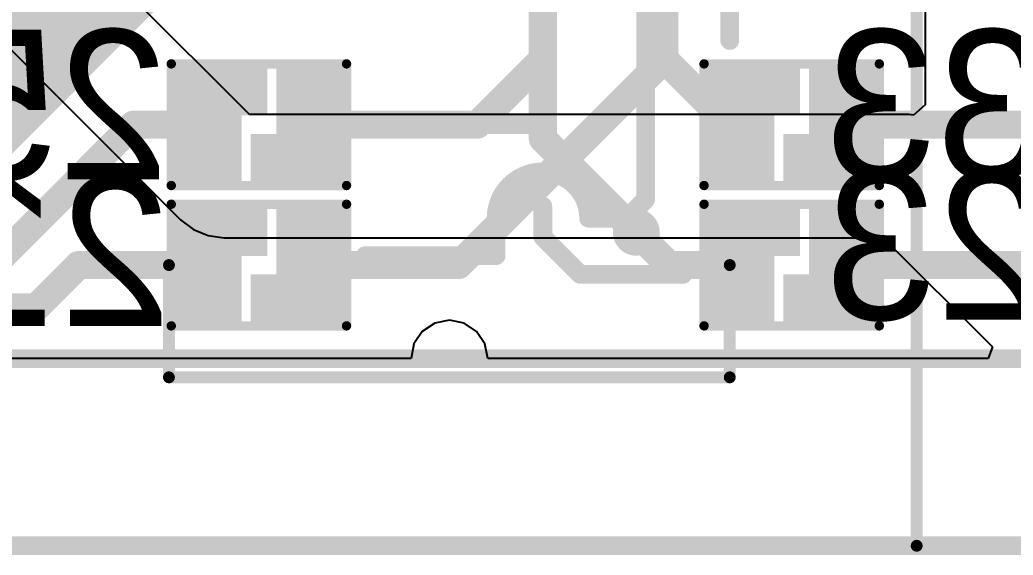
# Model space of a CAD drawing. Extents: x -35.4 to 28.3, y -0.1 to 87.5.
# Drawn here: x -12.59 to -1.97, y -0.1 to 5.62 of the extents above; entities that cross this region are included whole.
import ezdxf

# ---------------------------------------------------------------- set-up
doc = ezdxf.new("R2010")
doc.units = 0
doc.layers.get('0').update_dxf_attribs({"linetype": 'CONTINUOUS'})
for name, color, linetype in [('BOTTOMLAYER', 5, 'CONTINUOUS'), ('BOTTOMOVERLAY', 54, 'CONTINUOUS'), ('BOTTOMPASTE', 16, 'CONTINUOUS'), ('BOTTOMSOLDER', 6, 'CONTINUOUS'), ('CONNECTLAYER', 7, 'CONTINUOUS'), ('MECHANICAL1', 6, 'CONTINUOUS'), ('MULTILAYER', 9, 'CONTINUOUS'), ('PADHOLELAYER', 156, 'CONTINUOUS'), ('TOPLAYER', 1, 'CONTINUOUS'), ('TOPOVERLAY', 2, 'CONTINUOUS'), ('TOPSOLDER', 216, 'CONTINUOUS'), ('VIAHOLELAYER', 16, 'CONTINUOUS')]:
    doc.layers.add(name, color=color, linetype=linetype)

# ---------------------------------------------------------------- blocks, each defined once
blk = doc.blocks.new('G_____1')
at = {"layer": 'BOTTOMLAYER'}
for points, const_width in [([(-6.724995439999999, 3.34999584, 1), (-6.374998679999999, 3.34999584, 1)], 0.3499993), ([(-6.024996839999999, 3.34999584, 1), (-5.675000079999999, 3.34999584, 1)], 0.3499993), ([(-6.724995439999999, 2.64999724, 1), (-6.374998679999999, 2.64999724, 1)], 0.3499993), ([(-6.024996839999999, 2.64999724, 1), (-5.675000079999999, 2.64999724, 1)], 0.3499993), ([(-6.724995439999999, 1.34999984, 1), (-6.374998679999999, 1.34999984, 1)], 0.3499993), ([(-6.024996839999999, 1.34999984, 1), (-5.675000079999999, 1.34999984, 1)], 0.3499993), ([(-6.724995439999999, 0.65000124, 1), (-6.374998679999999, 0.65000124, 1)], 0.3499993), ([(-6.024996839999999, 0.65000124, 1), (-5.675000079999999, 0.65000124, 1)], 0.3499993), ([(-6.5499996, -3.00000162, 1), (-5.850001, -3.00000162, 1)], 0.6999985999999999)]:
    blk.add_lwpolyline(points, format="xyb", close=True, dxfattribs=dict(at, const_width=const_width))
for points in [[(-5.849998459999999, 3.69999514), (-6.549997059999999, 3.69999514), (-5.849998459999999, 2.29999794), (-6.549997059999999, 2.29999794)], [(-5.49999916, 3.34999584), (-6.899996359999999, 3.34999584), (-5.49999916, 2.64999724), (-6.899996359999999, 2.64999724)], [(-5.849998459999999, 1.69999914), (-6.549997059999999, 1.69999914), (-5.849998459999999, 0.30000194), (-6.549997059999999, 0.30000194)], [(-5.49999916, 1.34999984), (-6.899996359999999, 1.34999984), (-5.49999916, 0.65000124), (-6.899996359999999, 0.65000124)], [(-5.49999916, -0.30000194), (-6.899996359999999, -0.30000194), (-5.49999916, -1.69999914), (-6.899996359999999, -1.69999914)]]:
    blk.add_solid(points, dxfattribs=at)
at = {"layer": 'BOTTOMSOLDER'}
for points, const_width in [([(-6.77579544, 3.34999584, 1), (-6.324198679999999, 3.34999584, 1)], 0.4515993), ([(-6.07579684, 3.34999584, 1), (-5.62420008, 3.34999584, 1)], 0.4515993), ([(-6.77579544, 2.64999724, 1), (-6.324198679999999, 2.64999724, 1)], 0.4515993), ([(-6.07579684, 2.64999724, 1), (-5.62420008, 2.64999724, 1)], 0.4515993), ([(-6.77579544, 1.34999984, 1), (-6.324198679999999, 1.34999984, 1)], 0.4515993), ([(-6.07579684, 1.34999984, 1), (-5.62420008, 1.34999984, 1)], 0.4515993), ([(-6.77579544, 0.65000124, 1), (-6.324198679999999, 0.65000124, 1)], 0.4515993), ([(-6.07579684, 0.65000124, 1), (-5.62420008, 0.65000124, 1)], 0.4515993), ([(-6.600799599999999, -3.00000162, 1), (-5.799200999999999, -3.00000162, 1)], 0.8015985999999998)]:
    blk.add_lwpolyline(points, format="xyb", close=True, dxfattribs=dict(at, const_width=const_width))
for points in [[(-5.849998459999999, 3.80159514), (-6.549997059999999, 3.80159514), (-5.849998459999999, 2.19839794), (-6.549997059999999, 2.19839794)], [(-5.39839916, 3.34999584), (-7.00159636, 3.34999584), (-5.39839916, 2.64999724), (-7.00159636, 2.64999724)], [(-5.849998459999999, 1.80159914), (-6.549997059999999, 1.80159914), (-5.849998459999999, 0.19840194), (-6.549997059999999, 0.19840194)], [(-5.39839916, 1.34999984), (-7.00159636, 1.34999984), (-5.39839916, 0.65000124), (-7.00159636, 0.65000124)], [(-5.39839916, -0.19840194), (-7.00159636, -0.19840194), (-5.39839916, -1.80159914), (-7.00159636, -1.80159914)]]:
    blk.add_solid(points, dxfattribs=at)
at = {"layer": 'MULTILAYER'}
for points, const_width in [([(-6.724995439999999, 3.34999584, 1), (-6.374998679999999, 3.34999584, 1)], 0.3499993), ([(-6.024996839999999, 3.34999584, 1), (-5.675000079999999, 3.34999584, 1)], 0.3499993), ([(-6.724995439999999, 2.64999724, 1), (-6.374998679999999, 2.64999724, 1)], 0.3499993), ([(-6.024996839999999, 2.64999724, 1), (-5.675000079999999, 2.64999724, 1)], 0.3499993), ([(-6.724995439999999, 1.34999984, 1), (-6.374998679999999, 1.34999984, 1)], 0.3499993), ([(-6.024996839999999, 1.34999984, 1), (-5.675000079999999, 1.34999984, 1)], 0.3499993), ([(-6.724995439999999, 0.65000124, 1), (-6.374998679999999, 0.65000124, 1)], 0.3499993), ([(-6.024996839999999, 0.65000124, 1), (-5.675000079999999, 0.65000124, 1)], 0.3499993), ([(-6.5499996, -3.00000162, 1), (-5.850001, -3.00000162, 1)], 0.6999985999999999)]:
    blk.add_lwpolyline(points, format="xyb", close=True, dxfattribs=dict(at, const_width=const_width))
for points in [[(-5.849998459999999, 3.69999514), (-6.549997059999999, 3.69999514), (-5.849998459999999, 2.29999794), (-6.549997059999999, 2.29999794)], [(-5.49999916, 3.34999584), (-6.899996359999999, 3.34999584), (-5.49999916, 2.64999724), (-6.899996359999999, 2.64999724)], [(-5.849998459999999, 1.69999914), (-6.549997059999999, 1.69999914), (-5.849998459999999, 0.30000194), (-6.549997059999999, 0.30000194)], [(-5.49999916, 1.34999984), (-6.899996359999999, 1.34999984), (-5.49999916, 0.65000124), (-6.899996359999999, 0.65000124)], [(-5.49999916, -0.30000194), (-6.899996359999999, -0.30000194), (-5.49999916, -1.69999914), (-6.899996359999999, -1.69999914)]]:
    blk.add_solid(points, dxfattribs=at)
at = {"layer": 'PADHOLELAYER'}
for points, const_width in [([(-6.3624968, 2.99999654, 1), (-6.03749872, 2.99999654, 1)], 0.32500062), ([(-6.374998679999999, 1.00000054, 1), (-6.024996839999999, 1.00000054, 1)], 0.3499993), ([(-6.374998679999999, -1.00000054, 1), (-6.024996839999999, -1.00000054, 1)], 0.3499993), ([(-6.362499339999999, -3.00000162, 1), (-6.037501259999999, -3.00000162, 1)], 0.32500062)]:
    blk.add_lwpolyline(points, format="xyb", close=True, dxfattribs=dict(at, const_width=const_width))
at = {"layer": 'TOPLAYER'}
for points, const_width in [([(-6.724995439999999, 3.34999584, 1), (-6.374998679999999, 3.34999584, 1)], 0.3499993), ([(-6.024996839999999, 3.34999584, 1), (-5.675000079999999, 3.34999584, 1)], 0.3499993), ([(-6.724995439999999, 2.64999724, 1), (-6.374998679999999, 2.64999724, 1)], 0.3499993), ([(-6.024996839999999, 2.64999724, 1), (-5.675000079999999, 2.64999724, 1)], 0.3499993), ([(-6.724995439999999, 1.34999984, 1), (-6.374998679999999, 1.34999984, 1)], 0.3499993), ([(-6.024996839999999, 1.34999984, 1), (-5.675000079999999, 1.34999984, 1)], 0.3499993), ([(-6.724995439999999, 0.65000124, 1), (-6.374998679999999, 0.65000124, 1)], 0.3499993), ([(-6.024996839999999, 0.65000124, 1), (-5.675000079999999, 0.65000124, 1)], 0.3499993), ([(-6.5499996, -3.00000162, 1), (-5.850001, -3.00000162, 1)], 0.6999985999999999)]:
    blk.add_lwpolyline(points, format="xyb", close=True, dxfattribs=dict(at, const_width=const_width))
for points in [[(-5.849998459999999, 3.69999514), (-6.549997059999999, 3.69999514), (-5.849998459999999, 2.29999794), (-6.549997059999999, 2.29999794)], [(-5.49999916, 3.34999584), (-6.899996359999999, 3.34999584), (-5.49999916, 2.64999724), (-6.899996359999999, 2.64999724)], [(-5.849998459999999, 1.69999914), (-6.549997059999999, 1.69999914), (-5.849998459999999, 0.30000194), (-6.549997059999999, 0.30000194)], [(-5.49999916, 1.34999984), (-6.899996359999999, 1.34999984), (-5.49999916, 0.65000124), (-6.899996359999999, 0.65000124)], [(-5.49999916, -0.30000194), (-6.899996359999999, -0.30000194), (-5.49999916, -1.69999914), (-6.899996359999999, -1.69999914)]]:
    blk.add_solid(points, dxfattribs=at)
at = {"layer": 'TOPOVERLAY', "const_width": 0.127}
for points in [[(-7.470010459999999, 5.00000016), (1.7999964, 5.0000027)], [(-7.470000299999999, -4.99999762), (-7.470010459999999, 5.00000016)], [(1.79999894, -5.0000027), (1.7999964, 5.0000027)], [(-1.20000014, 2.99999908), (-2.54e-06, 3.00000162)], [(0, -2.99999908), (-2.54e-06, 3.00000162)], [(0, -2.99999908), (-1.20000014, -2.99999908)], [(1.79999894, -5.0000027), (-7.470000299999999, -4.99999762)]]:
    blk.add_lwpolyline(points, dxfattribs=at)
at = {"layer": 'TOPOVERLAY', "const_width": 0.0635}
for points in [[(-7.50176046, 5.00000016, 1), (-7.43826046, 5.00000016, 1)], [(-7.50176046, 5.00000016, 1), (-7.43826046, 5.00000016, 1)], [(1.7682464, 5.0000027, 1), (1.8317464, 5.0000027, 1)], [(1.7682464, 5.0000027, 1), (1.8317464, 5.0000027, 1)], [(-1.23175014, 2.99999908, 1), (-1.16825014, 2.99999908, 1)], [(-0.03175254, 3.00000162, 1), (0.03174746, 3.00000162, 1)], [(-0.03175254, 3.00000162, 1), (0.03174746, 3.00000162, 1)], [(-1.23175014, -2.99999908, 1), (-1.16825014, -2.99999908, 1)], [(-0.03175, -2.99999908, 1), (0.03175, -2.99999908, 1)], [(-0.03175, -2.99999908, 1), (0.03175, -2.99999908, 1)], [(-7.501750299999999, -4.99999762, 1), (-7.4382503, -4.99999762, 1)], [(-7.501750299999999, -4.99999762, 1), (-7.4382503, -4.99999762, 1)], [(1.76824894, -5.0000027, 1), (1.83174894, -5.0000027, 1)], [(1.76824894, -5.0000027, 1), (1.83174894, -5.0000027, 1)]]:
    blk.add_lwpolyline(points, format="xyb", close=True, dxfattribs=at)
at = {"layer": 'TOPSOLDER'}
for points, const_width in [([(-6.77579544, 3.34999584, 1), (-6.324198679999999, 3.34999584, 1)], 0.4515993), ([(-6.07579684, 3.34999584, 1), (-5.62420008, 3.34999584, 1)], 0.4515993), ([(-6.77579544, 2.64999724, 1), (-6.324198679999999, 2.64999724, 1)], 0.4515993), ([(-6.07579684, 2.64999724, 1), (-5.62420008, 2.64999724, 1)], 0.4515993), ([(-6.77579544, 1.34999984, 1), (-6.324198679999999, 1.34999984, 1)], 0.4515993), ([(-6.07579684, 1.34999984, 1), (-5.62420008, 1.34999984, 1)], 0.4515993), ([(-6.77579544, 0.65000124, 1), (-6.324198679999999, 0.65000124, 1)], 0.4515993), ([(-6.07579684, 0.65000124, 1), (-5.62420008, 0.65000124, 1)], 0.4515993), ([(-6.600799599999999, -3.00000162, 1), (-5.799200999999999, -3.00000162, 1)], 0.8015985999999998)]:
    blk.add_lwpolyline(points, format="xyb", close=True, dxfattribs=dict(at, const_width=const_width))
for points in [[(-5.849998459999999, 3.80159514), (-6.549997059999999, 3.80159514), (-5.849998459999999, 2.19839794), (-6.549997059999999, 2.19839794)], [(-5.39839916, 3.34999584), (-7.00159636, 3.34999584), (-5.39839916, 2.64999724), (-7.00159636, 2.64999724)], [(-5.849998459999999, 1.80159914), (-6.549997059999999, 1.80159914), (-5.849998459999999, 0.19840194), (-6.549997059999999, 0.19840194)], [(-5.39839916, 1.34999984), (-7.00159636, 1.34999984), (-5.39839916, 0.65000124), (-7.00159636, 0.65000124)], [(-5.39839916, -0.19840194), (-7.00159636, -0.19840194), (-5.39839916, -1.80159914), (-7.00159636, -1.80159914)]]:
    blk.add_solid(points, dxfattribs=at)

msp = doc.modelspace()

# ---------------------------------------------------------------- linework, layer by layer
at = {"layer": 'BOTTOMLAYER'}
for points, const_width in [([(-6.9999987, 5.19998198), (-6.9999987, 7.999994159999999)], 0.2999994), ([(-13.62000324, 4.37999632), (-11.00000086, 6.9999987)], 1.59999934), ([(-5.7000013, 5.19997944), (-5.7000013, 7.299995559999999)], 0.2999994), ([(-7.899981659999999, 2.99999908), (-5.7000013, 5.19997944)], 0.2999994), ([(-7.699979519999999, 4.50000116), (-6.9999987, 5.19998198)], 0.2999994), ([(-5.7000013, 5.19997944), (-5.00002302, 4.50000116)], 0.2999994), ([(-12.8799971, 2.99999908), (-11.37999502, 4.50000116)], 0.2999994), ([(-11.37999502, 4.50000116), (-10.5749979, 4.50000116)], 0.2999994), ([(-9.49999878, 4.50000116), (-7.699979519999999, 4.50000116)], 0.2999994), ([(-5.00002302, 4.50000116), (-4.87499914, 4.50000116)], 0.2999994), ([(-3.80000002, 4.50000116), (-0.50000408, 4.50000116)], 0.2999994), ([(-5.99999816, 3.34999838), (-5.649998859999999, 2.99999908)], 0.2999994), ([(-12.41999548, 2.54759968), (-11.96759608, 2.99999908)], 0.2999994), ([(-11.96759608, 2.99999908), (-10.5749979, 2.99999908)], 0.2999994), ([(-9.49999878, 2.99999908), (-7.899981659999999, 2.99999908)], 0.2999994), ([(-5.649998859999999, 2.99999908), (-4.87499914, 2.99999908)], 0.2999994), ([(-3.80000002, 2.99999908), (0.5999987999999999, 2.99999908)], 0.2999994), ([(-16.68738852, 2.54759968), (-12.41999548, 2.54759968)], 0.2999994)]:
    msp.add_lwpolyline(points, dxfattribs=dict(at, const_width=const_width))
for points, const_width in [([(-7.074997279999999, 5.19998198, 1), (-6.925000119999999, 5.19998198, 1)], 0.1499997), ([(-7.074997279999999, 5.19998198, 1), (-6.925000119999999, 5.19998198, 1)], 0.1499997), ([(-5.774999879999999, 5.19997944, 1), (-5.62500272, 5.19997944, 1)], 0.1499997), ([(-5.774999879999999, 5.19997944, 1), (-5.62500272, 5.19997944, 1)], 0.1499997), ([(-5.774999879999999, 5.19997944, 1), (-5.62500272, 5.19997944, 1)], 0.1499997), ([(-11.4549936, 4.50000116, 1), (-11.30499644, 4.50000116, 1)], 0.1499997), ([(-11.4549936, 4.50000116, 1), (-11.30499644, 4.50000116, 1)], 0.1499997), ([(-10.64999648, 4.50000116, 1), (-10.49999932, 4.50000116, 1)], 0.1499997), ([(-9.57499736, 4.50000116, 1), (-9.4250002, 4.50000116, 1)], 0.1499997), ([(-7.7749781, 4.50000116, 1), (-7.62498094, 4.50000116, 1)], 0.1499997), ([(-7.7749781, 4.50000116, 1), (-7.62498094, 4.50000116, 1)], 0.1499997), ([(-5.0750216, 4.50000116, 1), (-4.92502444, 4.50000116, 1)], 0.1499997), ([(-5.0750216, 4.50000116, 1), (-4.92502444, 4.50000116, 1)], 0.1499997), ([(-4.94999772, 4.50000116, 1), (-4.800000559999999, 4.50000116, 1)], 0.1499997), ([(-3.8749986, 4.50000116, 1), (-3.72500144, 4.50000116, 1)], 0.1499997), ([(-6.12499664, 3.34999838, 1), (-5.87499968, 3.34999838, 1)], 0.2499995), ([(-6.07499674, 3.34999838, 1), (-5.92499958, 3.34999838, 1)], 0.1499997), ([(-12.04259466, 2.99999908, 1), (-11.8925975, 2.99999908, 1)], 0.1499997), ([(-12.04259466, 2.99999908, 1), (-11.8925975, 2.99999908, 1)], 0.1499997), ([(-10.64999648, 2.99999908, 1), (-10.49999932, 2.99999908, 1)], 0.1499997), ([(-9.57499736, 2.99999908, 1), (-9.4250002, 2.99999908, 1)], 0.1499997), ([(-7.97498024, 2.99999908, 1), (-7.82498308, 2.99999908, 1)], 0.1499997), ([(-7.97498024, 2.99999908, 1), (-7.82498308, 2.99999908, 1)], 0.1499997), ([(-5.72499744, 2.99999908, 1), (-5.575000279999999, 2.99999908, 1)], 0.1499997), ([(-5.72499744, 2.99999908, 1), (-5.575000279999999, 2.99999908, 1)], 0.1499997), ([(-4.94999772, 2.99999908, 1), (-4.800000559999999, 2.99999908, 1)], 0.1499997), ([(-3.8749986, 2.99999908, 1), (-3.72500144, 2.99999908, 1)], 0.1499997), ([(-12.49499406, 2.54759968, 1), (-12.3449969, 2.54759968, 1)], 0.1499997), ([(-12.49499406, 2.54759968, 1), (-12.3449969, 2.54759968, 1)], 0.1499997)]:
    msp.add_lwpolyline(points, format="xyb", close=True, dxfattribs=dict(at, const_width=const_width))
for points in [[(-10.3249984, 5.00000016), (-10.8249974, 5.00000016), (-10.3249984, 4.000002159999999), (-10.8249974, 4.000002159999999)], [(-10.04999768, 5.00000016), (-10.44999688, 5.00000016), (-10.04999768, 4.700000759999999), (-10.44999688, 4.700000759999999)], [(-9.74999828, 4.000002159999999), (-9.249999279999999, 4.000002159999999), (-9.74999828, 5.00000016), (-9.249999279999999, 5.00000016)], [(-4.62499964, 5.00000016), (-5.124998639999999, 5.00000016), (-4.62499964, 4.000002159999999), (-5.124998639999999, 4.000002159999999)], [(-4.349998919999999, 5.00000016), (-4.74999812, 5.00000016), (-4.349998919999999, 4.700000759999999), (-4.74999812, 4.700000759999999)], [(-4.04999952, 4.000002159999999), (-3.55000052, 4.000002159999999), (-4.04999952, 5.00000016), (-3.55000052, 5.00000016)], [(-10.024999, 4.000002159999999), (-9.6249998, 4.000002159999999), (-10.024999, 4.30000156), (-9.6249998, 4.30000156)], [(-4.32500024, 4.000002159999999), (-3.925001039999999, 4.000002159999999), (-4.32500024, 4.30000156), (-3.925001039999999, 4.30000156)], [(-10.3249984, 3.49999808), (-10.8249974, 3.49999808), (-10.3249984, 2.50000008), (-10.8249974, 2.50000008)], [(-10.04999768, 3.49999808), (-10.44999688, 3.49999808), (-10.04999768, 3.19999868), (-10.44999688, 3.19999868)], [(-9.74999828, 2.50000008), (-9.249999279999999, 2.50000008), (-9.74999828, 3.49999808), (-9.249999279999999, 3.49999808)], [(-4.62499964, 3.49999808), (-5.124998639999999, 3.49999808), (-4.62499964, 2.50000008), (-5.124998639999999, 2.50000008)], [(-4.349998919999999, 3.49999808), (-4.74999812, 3.49999808), (-4.349998919999999, 3.19999868), (-4.74999812, 3.19999868)], [(-4.04999952, 2.50000008), (-3.55000052, 2.50000008), (-4.04999952, 3.49999808), (-3.55000052, 3.49999808)], [(-10.024999, 2.50000008), (-9.6249998, 2.50000008), (-10.024999, 2.79999948), (-9.6249998, 2.79999948)], [(-4.32500024, 2.50000008), (-3.925001039999999, 2.50000008), (-4.32500024, 2.79999948), (-3.925001039999999, 2.79999948)]]:
    msp.add_solid(points, dxfattribs=at)
at = {"layer": 'BOTTOMOVERLAY'}
for points, const_width in [([(-7.00000124, 4.29999902), (-7.00000124, 7.00000124)], 0.1999996), ([(-5.00000016, 5.39999936), (-5.00000016, 7.00000124)], 0.1999996), ([(-5.900000899999999, 3.70000022), (-5.900000899999999, 5.8000011)], 0.1999996), ([(-10.9749971, 3.84999992), (-10.9749971, 5.149999859999999)], 0.0999998), ([(-10.9749971, 5.149999859999999), (-9.09999704, 5.149999859999999)], 0.0999998), ([(-9.09999704, 3.84999992), (-9.09999704, 5.149999859999999)], 0.0999998), ([(-5.27499834, 5.149999859999999), (-3.39999828, 5.149999859999999)], 0.0999998), ([(-5.27499834, 3.84999992), (-5.27499834, 5.149999859999999)], 0.0999998), ([(-3.39999828, 3.84999992), (-3.39999828, 5.149999859999999)], 0.0999998), ([(-8.899999979999999, 4.50000116), (-7.10000104, 4.50000116)], 0.1999996), ([(-10.9749971, 3.84999992), (-9.09999704, 3.84999992)], 0.0999998), ([(-5.27499834, 3.84999992), (-3.39999828, 3.84999992)], 0.0999998), ([(-7.00000124, 3.300001019999999), (-7.00000124, 3.62999782)], 0.1999996), ([(-6.100000499999999, 3.50000062), (-5.900000899999999, 3.70000022)], 0.1999996), ([(-10.9749971, 3.64999778), (-9.09999704, 3.64999778)], 0.0999998), ([(-10.9749971, 2.34999784), (-10.9749971, 3.64999778)], 0.0999998), ([(-9.09999704, 2.34999784), (-9.09999704, 3.64999778)], 0.0999998), ([(-5.27499834, 3.64999778), (-3.39999828, 3.64999778)], 0.0999998), ([(-5.27499834, 2.34999784), (-5.27499834, 3.64999778)], 0.0999998), ([(-3.39999828, 2.34999784), (-3.39999828, 3.64999778)], 0.0999998), ([(-7.50000024, 3.09999888), (-7.50000024, 3.50000062)], 0.1999996), ([(-6.510050479999999, 3.50000062), (-6.100000499999999, 3.50000062)], 0.1999996), ([(-7.00000124, 3.300001019999999), (-6.90000144, 3.20000122)], 0.1999996), ([(-6.90000144, 3.20000122), (-6.599999499999999, 2.89999928)], 0.1999996), ([(-8.899999979999999, 3.09999888), (-7.50000024, 3.09999888)], 0.1999996), ([(-6.599999499999999, 2.89999928), (-5.49999916, 2.89999928)], 0.1999996), ([(-10.9749971, 2.34999784), (-9.09999704, 2.34999784)], 0.0999998), ([(-5.27499834, 2.34999784), (-3.39999828, 2.34999784)], 0.0999998)]:
    msp.add_lwpolyline(points, dxfattribs=dict(at, const_width=const_width))
for points, const_width in [([(-5.050000059999999, 5.39999936, 1), (-4.950000259999999, 5.39999936, 1)], 0.0999998), ([(-10.99999578, 5.149999859999999, 1), (-10.94999842, 5.149999859999999, 1)], 0.0499999), ([(-10.99999578, 5.149999859999999, 1), (-10.94999842, 5.149999859999999, 1)], 0.0499999), ([(-9.12499572, 5.149999859999999, 1), (-9.074998359999999, 5.149999859999999, 1)], 0.0499999), ([(-9.12499572, 5.149999859999999, 1), (-9.074998359999999, 5.149999859999999, 1)], 0.0499999), ([(-5.299997019999999, 5.149999859999999, 1), (-5.24999966, 5.149999859999999, 1)], 0.0499999), ([(-5.299997019999999, 5.149999859999999, 1), (-5.24999966, 5.149999859999999, 1)], 0.0499999), ([(-3.42499696, 5.149999859999999, 1), (-3.3749996, 5.149999859999999, 1)], 0.0499999), ([(-3.42499696, 5.149999859999999, 1), (-3.3749996, 5.149999859999999, 1)], 0.0499999), ([(-8.94999988, 4.50000116, 1), (-8.85000008, 4.50000116, 1)], 0.0999998), ([(-7.15000094, 4.50000116, 1), (-7.05000114, 4.50000116, 1)], 0.0999998), ([(-7.05000114, 4.29999902, 1), (-6.950001339999999, 4.29999902, 1)], 0.0999998), ([(-10.99999578, 3.84999992, 1), (-10.94999842, 3.84999992, 1)], 0.0499999), ([(-10.99999578, 3.84999992, 1), (-10.94999842, 3.84999992, 1)], 0.0499999), ([(-9.12499572, 3.84999992, 1), (-9.074998359999999, 3.84999992, 1)], 0.0499999), ([(-9.12499572, 3.84999992, 1), (-9.074998359999999, 3.84999992, 1)], 0.0499999), ([(-5.299997019999999, 3.84999992, 1), (-5.24999966, 3.84999992, 1)], 0.0499999), ([(-5.299997019999999, 3.84999992, 1), (-5.24999966, 3.84999992, 1)], 0.0499999), ([(-3.42499696, 3.84999992, 1), (-3.3749996, 3.84999992, 1)], 0.0499999), ([(-3.42499696, 3.84999992, 1), (-3.3749996, 3.84999992, 1)], 0.0499999), ([(-7.05000114, 3.62999782, 1), (-6.950001339999999, 3.62999782, 1)], 0.0999998), ([(-5.9500008, 3.70000022, 1), (-5.850001, 3.70000022, 1)], 0.0999998), ([(-5.9500008, 3.70000022, 1), (-5.850001, 3.70000022, 1)], 0.0999998), ([(-10.99999578, 3.64999778, 1), (-10.94999842, 3.64999778, 1)], 0.0499999), ([(-10.99999578, 3.64999778, 1), (-10.94999842, 3.64999778, 1)], 0.0499999), ([(-9.12499572, 3.64999778, 1), (-9.074998359999999, 3.64999778, 1)], 0.0499999), ([(-9.12499572, 3.64999778, 1), (-9.074998359999999, 3.64999778, 1)], 0.0499999), ([(-5.299997019999999, 3.64999778, 1), (-5.24999966, 3.64999778, 1)], 0.0499999), ([(-5.299997019999999, 3.64999778, 1), (-5.24999966, 3.64999778, 1)], 0.0499999), ([(-3.42499696, 3.64999778, 1), (-3.3749996, 3.64999778, 1)], 0.0499999), ([(-3.42499696, 3.64999778, 1), (-3.3749996, 3.64999778, 1)], 0.0499999), ([(-7.55000014, 3.50000062, 1), (-7.450000339999999, 3.50000062, 1)], 0.0999998), ([(-7.55000014, 3.50000062, 1), (-7.450000339999999, 3.50000062, 1)], 0.0999998), ([(-6.560050379999999, 3.50000062, 1), (-6.46005058, 3.50000062, 1)], 0.0999998), ([(-6.560050379999999, 3.50000062, 1), (-6.46005058, 3.50000062, 1)], 0.0999998), ([(-6.1500004, 3.50000062, 1), (-6.0500006, 3.50000062, 1)], 0.0999998), ([(-6.1500004, 3.50000062, 1), (-6.0500006, 3.50000062, 1)], 0.0999998), ([(-7.05000114, 3.300001019999999, 1), (-6.950001339999999, 3.300001019999999, 1)], 0.0999998), ([(-7.05000114, 3.300001019999999, 1), (-6.950001339999999, 3.300001019999999, 1)], 0.0999998), ([(-6.950001339999999, 3.20000122, 1), (-6.85000154, 3.20000122, 1)], 0.0999998), ([(-6.950001339999999, 3.20000122, 1), (-6.85000154, 3.20000122, 1)], 0.0999998), ([(-8.94999988, 3.09999888, 1), (-8.85000008, 3.09999888, 1)], 0.0999998), ([(-7.55000014, 3.09999888, 1), (-7.450000339999999, 3.09999888, 1)], 0.0999998), ([(-7.55000014, 3.09999888, 1), (-7.450000339999999, 3.09999888, 1)], 0.0999998), ([(-6.6499994, 2.89999928, 1), (-6.5499996, 2.89999928, 1)], 0.0999998), ([(-6.6499994, 2.89999928, 1), (-6.5499996, 2.89999928, 1)], 0.0999998), ([(-5.549999059999999, 2.89999928, 1), (-5.44999926, 2.89999928, 1)], 0.0999998), ([(-10.99999578, 2.34999784, 1), (-10.94999842, 2.34999784, 1)], 0.0499999), ([(-10.99999578, 2.34999784, 1), (-10.94999842, 2.34999784, 1)], 0.0499999), ([(-9.12499572, 2.34999784, 1), (-9.074998359999999, 2.34999784, 1)], 0.0499999), ([(-9.12499572, 2.34999784, 1), (-9.074998359999999, 2.34999784, 1)], 0.0499999), ([(-5.299997019999999, 2.34999784, 1), (-5.24999966, 2.34999784, 1)], 0.0499999), ([(-5.299997019999999, 2.34999784, 1), (-5.24999966, 2.34999784, 1)], 0.0499999), ([(-3.42499696, 2.34999784, 1), (-3.3749996, 2.34999784, 1)], 0.0499999), ([(-3.42499696, 2.34999784, 1), (-3.3749996, 2.34999784, 1)], 0.0499999)]:
    msp.add_lwpolyline(points, format="xyb", close=True, dxfattribs=dict(at, const_width=const_width))
at = {"layer": 'BOTTOMOVERLAY', "const_width": 0.1999996}
msp.add_lwpolyline([(-7.50000024, 3.50000062, -0.9999999999999999), (-6.510050479999999, 3.50000062)], format="xyb", dxfattribs=at)
at = {"layer": 'BOTTOMPASTE'}
for points in [[(-10.3249984, 5.00000016), (-10.8249974, 5.00000016), (-10.3249984, 4.000002159999999), (-10.8249974, 4.000002159999999)], [(-10.04999768, 5.00000016), (-10.44999688, 5.00000016), (-10.04999768, 4.700000759999999), (-10.44999688, 4.700000759999999)], [(-9.74999828, 4.000002159999999), (-9.249999279999999, 4.000002159999999), (-9.74999828, 5.00000016), (-9.249999279999999, 5.00000016)], [(-4.62499964, 5.00000016), (-5.124998639999999, 5.00000016), (-4.62499964, 4.000002159999999), (-5.124998639999999, 4.000002159999999)], [(-4.349998919999999, 5.00000016), (-4.74999812, 5.00000016), (-4.349998919999999, 4.700000759999999), (-4.74999812, 4.700000759999999)], [(-4.04999952, 4.000002159999999), (-3.55000052, 4.000002159999999), (-4.04999952, 5.00000016), (-3.55000052, 5.00000016)], [(-10.024999, 4.000002159999999), (-9.6249998, 4.000002159999999), (-10.024999, 4.30000156), (-9.6249998, 4.30000156)], [(-4.32500024, 4.000002159999999), (-3.925001039999999, 4.000002159999999), (-4.32500024, 4.30000156), (-3.925001039999999, 4.30000156)], [(-10.3249984, 3.49999808), (-10.8249974, 3.49999808), (-10.3249984, 2.50000008), (-10.8249974, 2.50000008)], [(-10.04999768, 3.49999808), (-10.44999688, 3.49999808), (-10.04999768, 3.19999868), (-10.44999688, 3.19999868)], [(-9.74999828, 2.50000008), (-9.249999279999999, 2.50000008), (-9.74999828, 3.49999808), (-9.249999279999999, 3.49999808)], [(-4.62499964, 3.49999808), (-5.124998639999999, 3.49999808), (-4.62499964, 2.50000008), (-5.124998639999999, 2.50000008)], [(-4.349998919999999, 3.49999808), (-4.74999812, 3.49999808), (-4.349998919999999, 3.19999868), (-4.74999812, 3.19999868)], [(-4.04999952, 2.50000008), (-3.55000052, 2.50000008), (-4.04999952, 3.49999808), (-3.55000052, 3.49999808)], [(-10.024999, 2.50000008), (-9.6249998, 2.50000008), (-10.024999, 2.79999948), (-9.6249998, 2.79999948)], [(-4.32500024, 2.50000008), (-3.925001039999999, 2.50000008), (-4.32500024, 2.79999948), (-3.925001039999999, 2.79999948)]]:
    msp.add_solid(points, dxfattribs=at)
at = {"layer": 'BOTTOMSOLDER'}
for points in [[(-10.2233984, 5.10160016), (-10.9265974, 5.10160016), (-10.2233984, 3.898402159999999), (-10.9265974, 3.898402159999999)], [(-9.94839768, 5.10160016), (-10.55159688, 5.10160016), (-9.94839768, 4.59840076), (-10.55159688, 4.59840076)], [(-9.85159828, 3.898402159999999), (-9.14839928, 3.898402159999999), (-9.85159828, 5.10160016), (-9.14839928, 5.10160016)], [(-4.52339964, 5.10160016), (-5.22659864, 5.10160016), (-4.52339964, 3.898402159999999), (-5.22659864, 3.898402159999999)], [(-4.24839892, 5.10160016), (-4.85159812, 5.10160016), (-4.24839892, 4.59840076), (-4.85159812, 4.59840076)], [(-4.15159952, 3.898402159999999), (-3.448400519999999, 3.898402159999999), (-4.15159952, 5.10160016), (-3.448400519999999, 5.10160016)], [(-10.126599, 3.898402159999999), (-9.5233998, 3.898402159999999), (-10.126599, 4.40160156), (-9.5233998, 4.40160156)], [(-4.42660024, 3.898402159999999), (-3.82340104, 3.898402159999999), (-4.42660024, 4.40160156), (-3.82340104, 4.40160156)], [(-10.2233984, 3.60159808), (-10.9265974, 3.60159808), (-10.2233984, 2.39840008), (-10.9265974, 2.39840008)], [(-9.94839768, 3.60159808), (-10.55159688, 3.60159808), (-9.94839768, 3.09839868), (-10.55159688, 3.09839868)], [(-9.85159828, 2.39840008), (-9.14839928, 2.39840008), (-9.85159828, 3.60159808), (-9.14839928, 3.60159808)], [(-4.52339964, 3.60159808), (-5.22659864, 3.60159808), (-4.52339964, 2.39840008), (-5.22659864, 2.39840008)], [(-4.24839892, 3.60159808), (-4.85159812, 3.60159808), (-4.24839892, 3.09839868), (-4.85159812, 3.09839868)], [(-4.15159952, 2.39840008), (-3.448400519999999, 2.39840008), (-4.15159952, 3.60159808), (-3.448400519999999, 3.60159808)], [(-10.126599, 2.39840008), (-9.5233998, 2.39840008), (-10.126599, 2.90159948), (-9.5233998, 2.90159948)], [(-4.42660024, 2.39840008), (-3.82340104, 2.39840008), (-4.42660024, 2.90159948), (-3.82340104, 2.90159948)]]:
    msp.add_solid(points, dxfattribs=at)
at = {"layer": 'CONNECTLAYER'}
for p, q in [((-2.90832286, 8.6722839), (-2.90832286, 4.71283792)), ((-10.13737368, 4.607961319999999), (-12.51197396, 6.982559059999999)), ((-13.63529658, 6.24470176), (-10.87523352, 3.48463616)), ((-2.90832286, 4.71283792), (-3.0353254, 4.60146146)), ((-3.084703, 4.607961319999999), (-10.13737368, 4.607961319999999)), ((-3.0353254, 4.60146146), (-3.084703, 4.607961319999999)), ((-10.87523352, 3.48463616), (-10.73895236, 3.38006436)), ((-10.73895236, 3.38006436), (-10.58024808, 3.31432662)), ((-10.58024808, 3.31432662), (-10.40993854, 3.29190604)), ((-10.40993854, 3.29190604), (-3.35726532, 3.29190604)), ((-3.35726532, 3.29190604), (-2.19766134, 2.13229952)), ((-8.1570068, 2.37904782), (-8.29011296, 2.29010972)), ((-7.999999239999999, 2.41027966), (-8.1570068, 2.37904782)), ((-7.842991679999999, 2.37904782), (-7.999999239999999, 2.41027966)), ((-7.709885519999999, 2.29010972), (-7.842991679999999, 2.37904782)), ((-8.29011296, 2.29010972), (-8.37905106, 2.15700356)), ((-7.620947419999999, 2.15700356), (-7.709885519999999, 2.29010972)), ((-8.37905106, 2.15700356), (-8.4102829, 1.999996)), ((-7.58971558, 1.999996), (-7.620947419999999, 2.15700356)), ((-2.19075, 2.126996), (-2.23386396, 1.999996)), ((-2.19766134, 2.13229952), (-2.19075, 2.126996)), ((-8.4102829, 1.999996), (-16.99999902, 1.999996)), ((-2.23386396, 1.999996), (-7.58971558, 1.999996))]:
    msp.add_line(p, q, dxfattribs=at)
at = {"layer": 'MECHANICAL1', "const_width": 0.1999996}
msp.add_lwpolyline([(-17.02687222, 1.999996), (13.87312694, 1.999996)], dxfattribs=at)
at = {"layer": 'MULTILAYER', "const_width": 0.2499995}
msp.add_lwpolyline([(-6.12499664, 3.34999838, 1), (-5.87499968, 3.34999838, 1)], format="xyb", close=True, dxfattribs=at)
at = {"layer": 'TOPLAYER'}
for points, const_width in [([(-6.9999987, 4.349998919999999), (-6.9999987, 7.999994159999999)], 0.2999994), ([(-13.62000324, 4.37999632), (-11.00000086, 6.9999987)], 1.59999934), ([(-6.9999987, 4.349998919999999), (-5.99999816, 3.34999838)], 0.2999994)]:
    msp.add_lwpolyline(points, dxfattribs=dict(at, const_width=const_width))
for points, const_width in [([(-7.074997279999999, 4.349998919999999, 1), (-6.925000119999999, 4.349998919999999, 1)], 0.1499997), ([(-7.074997279999999, 4.349998919999999, 1), (-6.925000119999999, 4.349998919999999, 1)], 0.1499997), ([(-6.12499664, 3.34999838, 1), (-5.87499968, 3.34999838, 1)], 0.2499995), ([(-6.07499674, 3.34999838, 1), (-5.92499958, 3.34999838, 1)], 0.1499997)]:
    msp.add_lwpolyline(points, format="xyb", close=True, dxfattribs=dict(at, const_width=const_width))
at = {"layer": 'TOPOVERLAY', "const_width": 0.1999996}
msp.add_lwpolyline([(-17.00000156, -2.54e-06), (17.00000156, -2.54e-06)], dxfattribs=at)
at = {"layer": 'VIAHOLELAYER', "const_width": 0.1499997}
msp.add_lwpolyline([(-6.07499674, 3.34999838, 1), (-5.92499958, 3.34999838, 1)], format="xyb", close=True, dxfattribs=at)

# ---------------------------------------------------------------- block references
at = {"rotation": 270}
msp.add_blockref('G_____1', (-7.999999239999999, 1.7999964), dxfattribs=at)

# ---------------------------------------------------------------- texts
at = {"layer": 'BOTTOMOVERLAY', "text_generation_flag": 2}
for s, p in [('25', (-11.00000086, 3.91629138)), ('33', (-1.59999934, 3.91629138)), ('23', (-1.59999934, 2.4162893)), ('21', (-10.9749971, 2.34999784))]:
    msp.add_text(s, height=1.59999934, rotation=360, dxfattribs=at).set_placement(p)

doc.saveas('drawing.dxf')
